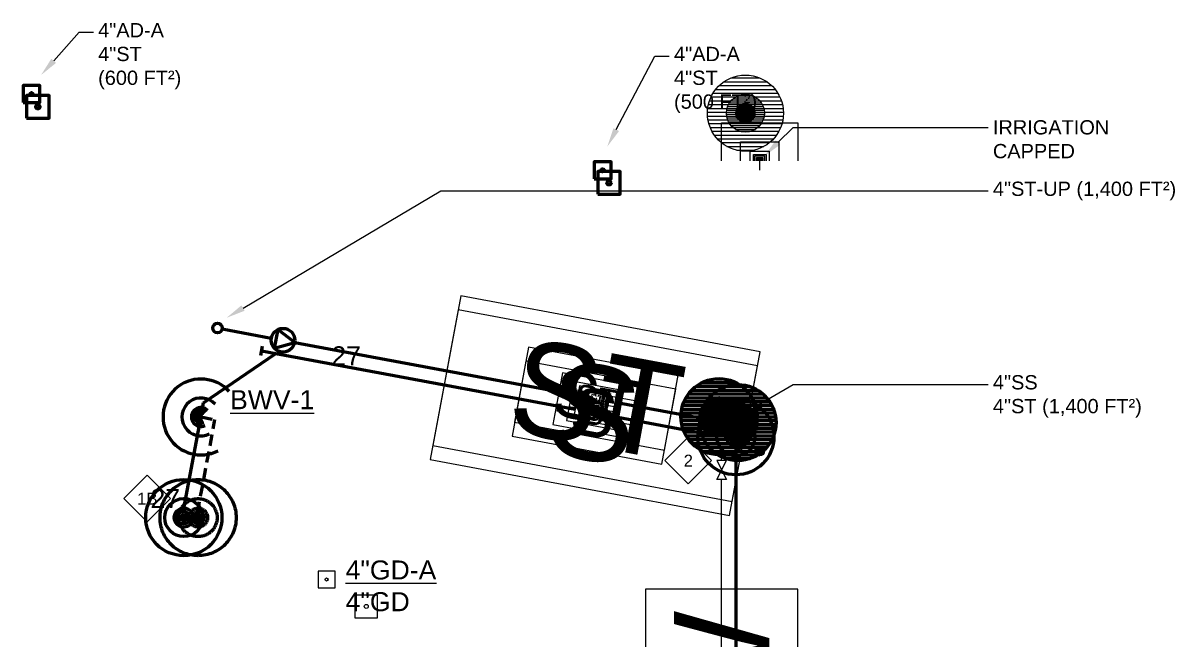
# Model space of a CAD drawing. Extents: x -14283 to 5366, y 666 to 2661.
# Drawn here: x 3232 to 3958, y 1525 to 1914 of the extents above; entities that cross this region are included whole.
import ezdxf
from ezdxf import colors
from ezdxf.entities.mleader import LeaderData, LeaderLine
from ezdxf.enums import TextEntityAlignment as Align
from ezdxf.math import Vec2, Vec3

# ---------------------------------------------------------------- set-up
doc = ezdxf.new("R2010")
doc.units = 0
doc.header["$LTSCALE"] = 36
doc.header["$MEASUREMENT"] = 0
doc.linetypes.add('VENT', pattern=[0.3, 0.2, -0.1])
for name, color, linetype in [('G-ANNO-TEXT', 70, 'Continuous'), ('G-ANNO-TEXT @ 96', 70, 'Continuous'), ('P-GD-N', 3, 'Continuous'), ('P-GD-N @ 128', 3, 'Continuous'), ('P-GD-N @ 96', 3, 'Continuous'), ('P-NDCW-N', 4, 'Continuous'), ('P-NDCW-N @ 1 (1)', 4, 'Continuous'), ('P-NDCW-N @ 1 (2)', 4, 'Continuous'), ('P-NDCW-N @ 12', 4, 'Continuous'), ('P-NDCW-N @ 128', 4, 'Continuous'), ('P-NDCW-N @ 16', 4, 'Continuous'), ('P-NDCW-N @ 192', 4, 'Continuous'), ('P-NDCW-N @ 2', 4, 'Continuous'), ('P-NDCW-N @ 24', 4, 'Continuous'), ('P-NDCW-N @ 384', 4, 'Continuous'), ('P-NDCW-N @ 4', 4, 'Continuous'), ('P-NDCW-N @ 48', 4, 'Continuous'), ('P-NDCW-N @ 64', 4, 'Continuous'), ('P-NDCW-N @ 768', 4, 'Continuous'), ('P-NDCW-N @ 8', 4, 'Continuous'), ('P-NDCW-N @ 96', 4, 'Continuous')]:
    doc.layers.add(name, color=color, linetype=linetype)
doc.layers.add('P-SAN-DFU', color=7, linetype='Continuous', plot=False)
for name, color, linetype, lineweight in [('P-SAN-N', 6, 'Continuous', 60), ('P-SAN-N @ 1 (1)', 6, 'Continuous', 60), ('P-SAN-N @ 1 (2)', 6, 'Continuous', 60), ('P-SAN-N @ 12', 6, 'Continuous', 60), ('P-SAN-N @ 128', 6, 'Continuous', 60), ('P-SAN-N @ 16', 6, 'Continuous', 60), ('P-SAN-N @ 192', 6, 'Continuous', 60), ('P-SAN-N @ 2', 6, 'Continuous', 60), ('P-SAN-N @ 24', 6, 'Continuous', 60), ('P-SAN-N @ 384', 6, 'Continuous', 60), ('P-SAN-N @ 4', 6, 'Continuous', 60), ('P-SAN-N @ 48', 6, 'Continuous', 60), ('P-SAN-N @ 64', 6, 'Continuous', 60), ('P-SAN-N @ 768', 6, 'Continuous', 60), ('P-SAN-N @ 8', 6, 'Continuous', 60), ('P-SAN-N @ 96', 6, 'Continuous', 60), ('P-SANV-N', 5, 'VENT', 60), ('P-SANV-N @ 1 (1)', 5, 'VENT', 60), ('P-SANV-N @ 1 (2)', 5, 'VENT', 60), ('P-SANV-N @ 12', 5, 'VENT', 60), ('P-SANV-N @ 128', 5, 'VENT', 60), ('P-SANV-N @ 16', 5, 'VENT', 60), ('P-SANV-N @ 192', 5, 'VENT', 60), ('P-SANV-N @ 2', 5, 'VENT', 60), ('P-SANV-N @ 24', 5, 'VENT', 60), ('P-SANV-N @ 384', 5, 'VENT', 60), ('P-SANV-N @ 4', 5, 'VENT', 60), ('P-SANV-N @ 48', 5, 'VENT', 60), ('P-SANV-N @ 64', 5, 'VENT', 60), ('P-SANV-N @ 768', 5, 'VENT', 60), ('P-SANV-N @ 8', 5, 'VENT', 60), ('P-SANV-N @ 96', 5, 'VENT', 60), ('P-STRM-N', 2, 'Continuous', 60), ('P-STRM-N @ 1 (1)', 2, 'Continuous', 60), ('P-STRM-N @ 1 (2)', 2, 'Continuous', 60), ('P-STRM-N @ 12', 2, 'Continuous', 60), ('P-STRM-N @ 128', 2, 'Continuous', 60), ('P-STRM-N @ 16', 2, 'Continuous', 60), ('P-STRM-N @ 192', 2, 'Continuous', 60), ('P-STRM-N @ 2', 2, 'Continuous', 60), ('P-STRM-N @ 24', 2, 'Continuous', 60), ('P-STRM-N @ 384', 2, 'Continuous', 60), ('P-STRM-N @ 4', 2, 'Continuous', 60), ('P-STRM-N @ 48', 2, 'Continuous', 60), ('P-STRM-N @ 64', 2, 'Continuous', 60), ('P-STRM-N @ 768', 2, 'Continuous', 60), ('P-STRM-N @ 8', 2, 'Continuous', 60), ('P-STRM-N @ 96', 2, 'Continuous', 60)]:
    doc.layers.add(name, color=color, linetype=linetype, lineweight=lineweight)
doc.styles.add('Arial', font='arial.ttf')

# ---------------------------------------------------------------- blocks, each defined once
blk = doc.blocks.new('DIAMOND TAG')
blk.add_lwpolyline([(0, -0.1533), (0.1533, 0), (0, 0.1533), (-0.1533, 0)], close=True)
at = {"style": 'Arial'}
blk.add_attdef('XXX', text='', height=0.0781, dxfattribs=at).set_placement((0, 0), align=Align.MIDDLE)
blk = doc.blocks.new('*U23')
blk.add_circle((0, 0), 0.03125)
blk = doc.blocks.new('*U62')
at = {"layer": 'P-SAN-N @ 1 (1)'}
blk.add_blockref('*U23', (3333, 1602), dxfattribs=at)
at = {"layer": 'P-SAN-N @ 1 (2)'}
blk.add_blockref('*U23', (3333, 1602), dxfattribs=at)
at = {"layer": 'P-SAN-N @ 12', "xscale": 12, "yscale": 12, "zscale": 12}
blk.add_blockref('*U23', (3333, 1602), dxfattribs=at)
at = {"layer": 'P-SAN-N @ 128', "xscale": 128, "yscale": 128, "zscale": 128}
blk.add_blockref('*U23', (3333, 1602), dxfattribs=at)
at = {"layer": 'P-SAN-N @ 16', "xscale": 16, "yscale": 16, "zscale": 16}
blk.add_blockref('*U23', (3333, 1602), dxfattribs=at)
at = {"layer": 'P-SAN-N @ 192', "xscale": 192, "yscale": 192, "zscale": 192}
blk.add_blockref('*U23', (3333, 1602), dxfattribs=at)
at = {"layer": 'P-SAN-N @ 2', "xscale": 2, "yscale": 2, "zscale": 2}
blk.add_blockref('*U23', (3333, 1602), dxfattribs=at)
at = {"layer": 'P-SAN-N @ 24', "xscale": 24, "yscale": 24, "zscale": 24}
blk.add_blockref('*U23', (3333, 1602), dxfattribs=at)
at = {"layer": 'P-SAN-N @ 384', "xscale": 384, "yscale": 384, "zscale": 384}
blk.add_blockref('*U23', (3333, 1602), dxfattribs=at)
at = {"layer": 'P-SAN-N @ 4', "xscale": 4, "yscale": 4, "zscale": 4}
blk.add_blockref('*U23', (3333, 1602), dxfattribs=at)
at = {"layer": 'P-SAN-N @ 48', "xscale": 48, "yscale": 48, "zscale": 48}
blk.add_blockref('*U23', (3333, 1602), dxfattribs=at)
at = {"layer": 'P-SAN-N @ 64', "xscale": 64, "yscale": 64, "zscale": 64}
blk.add_blockref('*U23', (3333, 1602), dxfattribs=at)
at = {"layer": 'P-SAN-N @ 768', "xscale": 768, "yscale": 768, "zscale": 768}
blk.add_blockref('*U23', (3333, 1602), dxfattribs=at)
at = {"layer": 'P-SAN-N @ 8', "xscale": 8, "yscale": 8, "zscale": 8}
blk.add_blockref('*U23', (3333, 1602), dxfattribs=at)
at = {"layer": 'P-SAN-N @ 96', "xscale": 96, "yscale": 96, "zscale": 96}
blk.add_blockref('*U23', (3332.25, 1603.56), dxfattribs=at)
blk = doc.blocks.new('*U63')
at = {"layer": 'P-SANV-N @ 1 (1)'}
blk.add_blockref('*U23', (3342, 1602), dxfattribs=at)
at = {"layer": 'P-SANV-N @ 1 (2)'}
blk.add_blockref('*U23', (3342, 1602), dxfattribs=at)
at = {"layer": 'P-SANV-N @ 12', "xscale": 12, "yscale": 12, "zscale": 12}
blk.add_blockref('*U23', (3342, 1602), dxfattribs=at)
at = {"layer": 'P-SANV-N @ 128', "xscale": 128, "yscale": 128, "zscale": 128}
blk.add_blockref('*U23', (3342, 1602), dxfattribs=at)
at = {"layer": 'P-SANV-N @ 16', "xscale": 16, "yscale": 16, "zscale": 16}
blk.add_blockref('*U23', (3342, 1602), dxfattribs=at)
at = {"layer": 'P-SANV-N @ 192', "xscale": 192, "yscale": 192, "zscale": 192}
blk.add_blockref('*U23', (3342, 1602), dxfattribs=at)
at = {"layer": 'P-SANV-N @ 2', "xscale": 2, "yscale": 2, "zscale": 2}
blk.add_blockref('*U23', (3342, 1602), dxfattribs=at)
at = {"layer": 'P-SANV-N @ 24', "xscale": 24, "yscale": 24, "zscale": 24}
blk.add_blockref('*U23', (3342, 1602), dxfattribs=at)
at = {"layer": 'P-SANV-N @ 384', "xscale": 384, "yscale": 384, "zscale": 384}
blk.add_blockref('*U23', (3342, 1602), dxfattribs=at)
at = {"layer": 'P-SANV-N @ 4', "xscale": 4, "yscale": 4, "zscale": 4}
blk.add_blockref('*U23', (3342, 1602), dxfattribs=at)
at = {"layer": 'P-SANV-N @ 48', "xscale": 48, "yscale": 48, "zscale": 48}
blk.add_blockref('*U23', (3342, 1602), dxfattribs=at)
at = {"layer": 'P-SANV-N @ 64', "xscale": 64, "yscale": 64, "zscale": 64}
blk.add_blockref('*U23', (3342, 1602), dxfattribs=at)
at = {"layer": 'P-SANV-N @ 768', "xscale": 768, "yscale": 768, "zscale": 768}
blk.add_blockref('*U23', (3342, 1602), dxfattribs=at)
at = {"layer": 'P-SANV-N @ 8', "xscale": 8, "yscale": 8, "zscale": 8}
blk.add_blockref('*U23', (3342, 1602), dxfattribs=at)
at = {"layer": 'P-SANV-N @ 96', "xscale": 96, "yscale": 96, "zscale": 96}
blk.add_blockref('*U23', (3341.1, 1601.91), dxfattribs=at)
blk = doc.blocks.new('*U31')
at = {"linetype": 'Continuous'}
blk.add_lwpolyline([(-0.0556, -0.0556), (0.0556, -0.0556), (0.0556, 0.0556), (-0.0556, 0.0556)], close=True, dxfattribs=at)
at = {"color": 7, "linetype": 'Continuous'}
blk.add_circle((0, 0), 0.01, dxfattribs=at)
blk = doc.blocks.new('*U91')
at = {"layer": 'P-GD-N @ 128', "xscale": 128, "yscale": 128, "zscale": 128}
blk.add_blockref('*U31', (3448, 1546), dxfattribs=at)
at = {"layer": 'P-GD-N @ 96', "xscale": 96, "yscale": 96, "zscale": 96}
blk.add_blockref('*U31', (3423, 1563), dxfattribs=at)
blk = doc.blocks.new('*U46')
blk.add_lwpolyline([(0, -0.03125), (-0.03125, -0.03125), (-0.03125, 0.03125), (0, 0.03125)])
blk = doc.blocks.new('*U129')
at = {"layer": 'P-NDCW-N @ 1 (1)', "rotation": 270.0000000000001}
blk.add_blockref('*U46', (3696, 1827), dxfattribs=at)
at = {"layer": 'P-NDCW-N @ 1 (2)', "rotation": 270.0000000000001}
blk.add_blockref('*U46', (3696, 1827), dxfattribs=at)
at = {"layer": 'P-NDCW-N @ 12', "xscale": 12, "yscale": 12, "zscale": 12, "rotation": 270.0000000000001}
blk.add_blockref('*U46', (3696, 1827), dxfattribs=at)
at = {"layer": 'P-NDCW-N @ 128', "xscale": 128, "yscale": 128, "zscale": 128, "rotation": 270.0000000000001}
blk.add_blockref('*U46', (3696, 1827), dxfattribs=at)
at = {"layer": 'P-NDCW-N @ 16', "xscale": 16, "yscale": 16, "zscale": 16, "rotation": 270.0000000000001}
blk.add_blockref('*U46', (3696, 1827), dxfattribs=at)
at = {"layer": 'P-NDCW-N @ 192', "xscale": 192, "yscale": 192, "zscale": 192, "rotation": 270.0000000000001}
blk.add_blockref('*U46', (3696, 1827), dxfattribs=at)
at = {"layer": 'P-NDCW-N @ 2', "xscale": 2, "yscale": 2, "zscale": 2, "rotation": 270.0000000000001}
blk.add_blockref('*U46', (3696, 1827), dxfattribs=at)
at = {"layer": 'P-NDCW-N @ 24', "xscale": 24, "yscale": 24, "zscale": 24, "rotation": 270.0000000000001}
blk.add_blockref('*U46', (3696, 1827), dxfattribs=at)
at = {"layer": 'P-NDCW-N @ 384', "xscale": 384, "yscale": 384, "zscale": 384, "rotation": 270.0000000000001}
blk.add_blockref('*U46', (3696, 1827), dxfattribs=at)
at = {"layer": 'P-NDCW-N @ 4', "xscale": 4, "yscale": 4, "zscale": 4, "rotation": 270.0000000000001}
blk.add_blockref('*U46', (3696, 1827), dxfattribs=at)
at = {"layer": 'P-NDCW-N @ 48', "xscale": 48, "yscale": 48, "zscale": 48, "rotation": 270}
blk.add_blockref('*U46', (3696, 1827), dxfattribs=at)
at = {"layer": 'P-NDCW-N @ 64', "xscale": 64, "yscale": 64, "zscale": 64, "rotation": 270.0000000000001}
blk.add_blockref('*U46', (3696, 1827), dxfattribs=at)
at = {"layer": 'P-NDCW-N @ 768', "xscale": 768, "yscale": 768, "zscale": 768, "rotation": 270.0000000000001}
blk.add_blockref('*U46', (3696, 1827), dxfattribs=at)
at = {"layer": 'P-NDCW-N @ 8', "xscale": 8, "yscale": 8, "zscale": 8, "rotation": 270.0000000000001}
blk.add_blockref('*U46', (3696, 1827), dxfattribs=at)
at = {"layer": 'P-NDCW-N @ 96', "xscale": 96, "yscale": 96, "zscale": 96, "rotation": 270.0000000000001}
blk.add_blockref('*U46', (3696, 1827), dxfattribs=at)
blk = doc.blocks.new('PLMB BALL VALVES')
at = {"linetype": 'Continuous'}
blk.add_lwpolyline([(-0.0625, -0.03125), (-0.0625, 0.03125), (0.0625, -0.03125), (0.0625, 0.03125), (-0.0625, -0.03125)], dxfattribs=at)
blk = doc.blocks.new('*U41')
at = {"layer": 'DEFPOINTS'}
blk.add_lwpolyline([(-0.1875, -0.0625), (0.1875, -0.0625), (0.1875, 0.0625), (-0.1875, 0.0625)], close=True, dxfattribs=at)
at = {"style": 'Arial'}
blk.add_text('NDCW', height=0.078125, dxfattribs=at).set_placement((0, 0), align=Align.MIDDLE)
blk = doc.blocks.new('*U130')
at = {"layer": 'P-NDCW-N @ 1 (1)', "linetype": 'ByBlock', "lineweight": -2, "rotation": 90.00000000000006}
blk.add_blockref('*U41', (3672, 1413), dxfattribs=at)
at = {"layer": 'P-NDCW-N @ 1 (2)', "linetype": 'ByBlock', "lineweight": -2, "rotation": 90.00000000000006}
blk.add_blockref('*U41', (3672, 1413), dxfattribs=at)
at = {"layer": 'P-NDCW-N @ 128', "linetype": 'ByBlock', "lineweight": -2, "xscale": 128, "yscale": 128, "zscale": 128, "rotation": 90.00000000000006}
blk.add_blockref('*U41', (3672, 1413), dxfattribs=at)
at = {"layer": 'P-NDCW-N @ 192', "linetype": 'ByBlock', "lineweight": -2, "xscale": 192, "yscale": 192, "zscale": 192, "rotation": 90.00000000000006}
blk.add_blockref('*U41', (3672, 1413), dxfattribs=at)
at = {"layer": 'P-NDCW-N @ 384', "linetype": 'ByBlock', "lineweight": -2, "xscale": 384, "yscale": 384, "zscale": 384, "rotation": 90.00000000000006}
blk.add_blockref('*U41', (3672, 1413), dxfattribs=at)
at = {"layer": 'P-NDCW-N @ 48', "linetype": 'ByBlock', "lineweight": -2, "xscale": 48, "yscale": 48, "zscale": 48, "rotation": 90}
blk.add_blockref('*U41', (3672, 1413), dxfattribs=at)
at = {"layer": 'P-NDCW-N @ 64', "linetype": 'ByBlock', "lineweight": -2, "xscale": 64, "yscale": 64, "zscale": 64, "rotation": 90.00000000000006}
blk.add_blockref('*U41', (3672, 1413), dxfattribs=at)
at = {"layer": 'P-NDCW-N @ 768', "linetype": 'ByBlock', "lineweight": -2, "xscale": 768, "yscale": 768, "zscale": 768, "rotation": 90.00000000000006}
blk.add_blockref('*U41', (3672, 1413), dxfattribs=at)
at = {"layer": 'P-NDCW-N @ 96', "linetype": 'ByBlock', "lineweight": -2, "xscale": 96, "yscale": 96, "zscale": 96, "rotation": 90.00000000000006}
blk.add_blockref('*U41', (3672, 1413), dxfattribs=at)
blk = doc.blocks.new('*U179')
at = {"layer": 'P-STRM-N @ 1 (1)'}
blk.add_blockref('*U23', (3681, 1653), dxfattribs=at)
at = {"layer": 'P-STRM-N @ 1 (2)'}
blk.add_blockref('*U23', (3681, 1653), dxfattribs=at)
at = {"layer": 'P-STRM-N @ 12', "xscale": 12, "yscale": 12, "zscale": 12}
blk.add_blockref('*U23', (3681, 1653), dxfattribs=at)
at = {"layer": 'P-STRM-N @ 128', "xscale": 128, "yscale": 128, "zscale": 128}
blk.add_blockref('*U23', (3681, 1653), dxfattribs=at)
at = {"layer": 'P-STRM-N @ 16', "xscale": 16, "yscale": 16, "zscale": 16}
blk.add_blockref('*U23', (3681, 1653), dxfattribs=at)
at = {"layer": 'P-STRM-N @ 192', "xscale": 192, "yscale": 192, "zscale": 192}
blk.add_blockref('*U23', (3681, 1653), dxfattribs=at)
at = {"layer": 'P-STRM-N @ 2', "xscale": 2, "yscale": 2, "zscale": 2}
blk.add_blockref('*U23', (3681, 1653), dxfattribs=at)
at = {"layer": 'P-STRM-N @ 24', "xscale": 24, "yscale": 24, "zscale": 24}
blk.add_blockref('*U23', (3681, 1653), dxfattribs=at)
at = {"layer": 'P-STRM-N @ 384', "xscale": 384, "yscale": 384, "zscale": 384}
blk.add_blockref('*U23', (3681, 1653), dxfattribs=at)
at = {"layer": 'P-STRM-N @ 4', "xscale": 4, "yscale": 4, "zscale": 4}
blk.add_blockref('*U23', (3681, 1653), dxfattribs=at)
at = {"layer": 'P-STRM-N @ 48', "xscale": 48, "yscale": 48, "zscale": 48}
blk.add_blockref('*U23', (3681, 1653), dxfattribs=at)
at = {"layer": 'P-STRM-N @ 64', "xscale": 64, "yscale": 64, "zscale": 64}
blk.add_blockref('*U23', (3681, 1653), dxfattribs=at)
at = {"layer": 'P-STRM-N @ 768', "xscale": 768, "yscale": 768, "zscale": 768}
blk.add_blockref('*U23', (3681, 1653), dxfattribs=at)
at = {"layer": 'P-STRM-N @ 8', "xscale": 8, "yscale": 8, "zscale": 8}
blk.add_blockref('*U23', (3681, 1653), dxfattribs=at)
at = {"layer": 'P-STRM-N @ 96', "xscale": 96, "yscale": 96, "zscale": 96}
blk.add_blockref('*U23', (3681, 1653), dxfattribs=at)
blk = doc.blocks.new('*U28')
h = blk.add_hatch()
h.set_pattern_fill('ANSI31', color=256, scale=0.025, angle=135)
edge = h.paths.add_edge_path()
edge.add_arc((0, 0), 0.03125, 0, 360)
blk.add_circle((0, 0), 0.03125)
blk = doc.blocks.new('*U183')
at = {"layer": 'P-NDCW-N @ 1 (1)'}
blk.add_blockref('*U28', (3687, 1857), dxfattribs=at)
at = {"layer": 'P-NDCW-N @ 1 (2)'}
blk.add_blockref('*U28', (3687, 1857), dxfattribs=at)
at = {"layer": 'P-NDCW-N @ 12', "xscale": 12, "yscale": 12, "zscale": 12}
blk.add_blockref('*U28', (3687, 1857), dxfattribs=at)
at = {"layer": 'P-NDCW-N @ 128', "xscale": 128, "yscale": 128, "zscale": 128}
blk.add_blockref('*U28', (3687, 1857), dxfattribs=at)
at = {"layer": 'P-NDCW-N @ 16', "xscale": 16, "yscale": 16, "zscale": 16}
blk.add_blockref('*U28', (3687, 1857), dxfattribs=at)
at = {"layer": 'P-NDCW-N @ 192', "xscale": 192, "yscale": 192, "zscale": 192}
blk.add_blockref('*U28', (3687, 1857), dxfattribs=at)
at = {"layer": 'P-NDCW-N @ 2', "xscale": 2, "yscale": 2, "zscale": 2}
blk.add_blockref('*U28', (3687, 1857), dxfattribs=at)
at = {"layer": 'P-NDCW-N @ 24', "xscale": 24, "yscale": 24, "zscale": 24}
blk.add_blockref('*U28', (3687, 1857), dxfattribs=at)
at = {"layer": 'P-NDCW-N @ 384', "xscale": 384, "yscale": 384, "zscale": 384}
blk.add_blockref('*U28', (3687, 1857), dxfattribs=at)
at = {"layer": 'P-NDCW-N @ 4', "xscale": 4, "yscale": 4, "zscale": 4}
blk.add_blockref('*U28', (3687, 1857), dxfattribs=at)
at = {"layer": 'P-NDCW-N @ 48', "xscale": 48, "yscale": 48, "zscale": 48}
blk.add_blockref('*U28', (3687, 1857), dxfattribs=at)
at = {"layer": 'P-NDCW-N @ 64', "xscale": 64, "yscale": 64, "zscale": 64}
blk.add_blockref('*U28', (3687, 1857), dxfattribs=at)
at = {"layer": 'P-NDCW-N @ 768', "xscale": 768, "yscale": 768, "zscale": 768}
blk.add_blockref('*U28', (3687, 1857), dxfattribs=at)
at = {"layer": 'P-NDCW-N @ 8', "xscale": 8, "yscale": 8, "zscale": 8}
blk.add_blockref('*U28', (3687, 1857), dxfattribs=at)
at = {"layer": 'P-NDCW-N @ 96', "xscale": 96, "yscale": 96, "zscale": 96}
blk.add_blockref('*U28', (3696, 1644), dxfattribs=at)
blk = doc.blocks.new('*U191')
at = {"layer": 'P-STRM-N @ 128', "xscale": 128, "yscale": 128, "zscale": 128}
blk.add_blockref('*U31', (3601, 1813), dxfattribs=at)
at = {"layer": 'P-STRM-N @ 96', "xscale": 96, "yscale": 96, "zscale": 96}
blk.add_blockref('*U31', (3597, 1821), dxfattribs=at)
blk = doc.blocks.new('*U202')
at = {"layer": 'P-SAN-N @ 1 (1)'}
blk.add_blockref('*U28', (3682.29, 1661.94), dxfattribs=at)
at = {"layer": 'P-SAN-N @ 1 (2)'}
blk.add_blockref('*U28', (3682.29, 1661.94), dxfattribs=at)
at = {"layer": 'P-SAN-N @ 12', "xscale": 12, "yscale": 12, "zscale": 12}
blk.add_blockref('*U28', (3682.29, 1661.94), dxfattribs=at)
at = {"layer": 'P-SAN-N @ 128', "xscale": 128, "yscale": 128, "zscale": 128}
blk.add_blockref('*U28', (3682.29, 1661.94), dxfattribs=at)
at = {"layer": 'P-SAN-N @ 16', "xscale": 16, "yscale": 16, "zscale": 16}
blk.add_blockref('*U28', (3682.29, 1661.94), dxfattribs=at)
at = {"layer": 'P-SAN-N @ 192', "xscale": 192, "yscale": 192, "zscale": 192}
blk.add_blockref('*U28', (3682.29, 1661.94), dxfattribs=at)
at = {"layer": 'P-SAN-N @ 2', "xscale": 2, "yscale": 2, "zscale": 2}
blk.add_blockref('*U28', (3682.29, 1661.94), dxfattribs=at)
at = {"layer": 'P-SAN-N @ 24', "xscale": 24, "yscale": 24, "zscale": 24}
blk.add_blockref('*U28', (3682.29, 1661.94), dxfattribs=at)
at = {"layer": 'P-SAN-N @ 384', "xscale": 384, "yscale": 384, "zscale": 384}
blk.add_blockref('*U28', (3682.29, 1661.94), dxfattribs=at)
at = {"layer": 'P-SAN-N @ 4', "xscale": 4, "yscale": 4, "zscale": 4}
blk.add_blockref('*U28', (3682.29, 1661.94), dxfattribs=at)
at = {"layer": 'P-SAN-N @ 48', "xscale": 48, "yscale": 48, "zscale": 48}
blk.add_blockref('*U28', (3682.29, 1661.94), dxfattribs=at)
at = {"layer": 'P-SAN-N @ 64', "xscale": 64, "yscale": 64, "zscale": 64}
blk.add_blockref('*U28', (3682.29, 1661.94), dxfattribs=at)
at = {"layer": 'P-SAN-N @ 768', "xscale": 768, "yscale": 768, "zscale": 768}
blk.add_blockref('*U28', (3682.29, 1661.94), dxfattribs=at)
at = {"layer": 'P-SAN-N @ 8', "xscale": 8, "yscale": 8, "zscale": 8}
blk.add_blockref('*U28', (3682.29, 1661.94), dxfattribs=at)
at = {"layer": 'P-SAN-N @ 96', "xscale": 96, "yscale": 96, "zscale": 96}
blk.add_blockref('*U28', (3678.65, 1661.06), dxfattribs=at)
blk = doc.blocks.new('*U207')
at = {"layer": 'P-STRM-N @ 128', "xscale": 128, "yscale": 128, "zscale": 128}
blk.add_blockref('*U31', (3241, 1861), dxfattribs=at)
at = {"layer": 'P-STRM-N @ 96', "xscale": 96, "yscale": 96, "zscale": 96}
blk.add_blockref('*U31', (3237, 1869), dxfattribs=at)
blk = doc.blocks.new('*U216')
at = {"layer": 'P-STRM-N @ 1 (1)'}
blk.add_blockref('*U28', (3670.35, 1665.66), dxfattribs=at)
at = {"layer": 'P-STRM-N @ 1 (2)'}
blk.add_blockref('*U28', (3670.35, 1665.66), dxfattribs=at)
at = {"layer": 'P-STRM-N @ 12', "xscale": 12, "yscale": 12, "zscale": 12}
blk.add_blockref('*U28', (3670.35, 1665.66), dxfattribs=at)
at = {"layer": 'P-STRM-N @ 128', "xscale": 128, "yscale": 128, "zscale": 128}
blk.add_blockref('*U28', (3670.35, 1665.66), dxfattribs=at)
at = {"layer": 'P-STRM-N @ 16', "xscale": 16, "yscale": 16, "zscale": 16}
blk.add_blockref('*U28', (3670.35, 1665.66), dxfattribs=at)
at = {"layer": 'P-STRM-N @ 192', "xscale": 192, "yscale": 192, "zscale": 192}
blk.add_blockref('*U28', (3670.35, 1665.66), dxfattribs=at)
at = {"layer": 'P-STRM-N @ 2', "xscale": 2, "yscale": 2, "zscale": 2}
blk.add_blockref('*U28', (3670.35, 1665.66), dxfattribs=at)
at = {"layer": 'P-STRM-N @ 24', "xscale": 24, "yscale": 24, "zscale": 24}
blk.add_blockref('*U28', (3670.35, 1665.66), dxfattribs=at)
at = {"layer": 'P-STRM-N @ 384', "xscale": 384, "yscale": 384, "zscale": 384}
blk.add_blockref('*U28', (3670.35, 1665.66), dxfattribs=at)
at = {"layer": 'P-STRM-N @ 4', "xscale": 4, "yscale": 4, "zscale": 4}
blk.add_blockref('*U28', (3670.35, 1665.66), dxfattribs=at)
at = {"layer": 'P-STRM-N @ 48', "xscale": 48, "yscale": 48, "zscale": 48}
blk.add_blockref('*U28', (3670.35, 1665.66), dxfattribs=at)
at = {"layer": 'P-STRM-N @ 64', "xscale": 64, "yscale": 64, "zscale": 64}
blk.add_blockref('*U28', (3670.35, 1665.66), dxfattribs=at)
at = {"layer": 'P-STRM-N @ 768', "xscale": 768, "yscale": 768, "zscale": 768}
blk.add_blockref('*U28', (3670.35, 1665.66), dxfattribs=at)
at = {"layer": 'P-STRM-N @ 8', "xscale": 8, "yscale": 8, "zscale": 8}
blk.add_blockref('*U28', (3670.35, 1665.66), dxfattribs=at)
at = {"layer": 'P-STRM-N @ 96', "xscale": 96, "yscale": 96, "zscale": 96}
blk.add_blockref('*U28', (3669.8, 1662.71), dxfattribs=at)
blk = doc.blocks.new('Pipe-Plan')
for p, q in [((-0.09375, -0.03125), (-0.09375, 0.03125)), ((-0.09375, 0), (0, 0))]:
    blk.add_line(p, q)
blk = doc.blocks.new('*U30')
at = {"linetype": 'Continuous'}
blk.add_arc((0, 0), 0.03112, 232.56697, 127.43303, dxfattribs=at)
blk = doc.blocks.new('*U217')
at = {"layer": 'P-SAN-N @ 1 (1)', "rotation": 169.441666666665}
blk.add_blockref('*U30', (3343.79, 1665.49), dxfattribs=at)
at = {"layer": 'P-SAN-N @ 1 (2)', "rotation": 169.441666666665}
blk.add_blockref('*U30', (3343.79, 1665.49), dxfattribs=at)
at = {"layer": 'P-SAN-N @ 12', "xscale": 12, "yscale": 12, "zscale": 12, "rotation": 169.441666666665}
blk.add_blockref('*U30', (3343.79, 1665.49), dxfattribs=at)
at = {"layer": 'P-SAN-N @ 128', "xscale": 128, "yscale": 128, "zscale": 128, "rotation": 169.441666666665}
blk.add_blockref('*U30', (3343.79, 1665.49), dxfattribs=at)
at = {"layer": 'P-SAN-N @ 16', "xscale": 16, "yscale": 16, "zscale": 16, "rotation": 169.441666666665}
blk.add_blockref('*U30', (3343.79, 1665.49), dxfattribs=at)
at = {"layer": 'P-SAN-N @ 192', "xscale": 192, "yscale": 192, "zscale": 192, "rotation": 169.441666666665}
blk.add_blockref('*U30', (3343.79, 1665.49), dxfattribs=at)
at = {"layer": 'P-SAN-N @ 2', "xscale": 2, "yscale": 2, "zscale": 2, "rotation": 169.441666666665}
blk.add_blockref('*U30', (3343.79, 1665.49), dxfattribs=at)
at = {"layer": 'P-SAN-N @ 24', "xscale": 24, "yscale": 24, "zscale": 24, "rotation": 169.441666666665}
blk.add_blockref('*U30', (3343.79, 1665.49), dxfattribs=at)
at = {"layer": 'P-SAN-N @ 384', "xscale": 384, "yscale": 384, "zscale": 384, "rotation": 169.441666666665}
blk.add_blockref('*U30', (3343.79, 1665.49), dxfattribs=at)
at = {"layer": 'P-SAN-N @ 4', "xscale": 4, "yscale": 4, "zscale": 4, "rotation": 169.441666666665}
blk.add_blockref('*U30', (3343.79, 1665.49), dxfattribs=at)
at = {"layer": 'P-SAN-N @ 48', "xscale": 48, "yscale": 48, "zscale": 48, "rotation": 169.441666666665}
blk.add_blockref('*U30', (3343.79, 1665.49), dxfattribs=at)
at = {"layer": 'P-SAN-N @ 64', "xscale": 64, "yscale": 64, "zscale": 64, "rotation": 169.441666666665}
blk.add_blockref('*U30', (3343.79, 1665.49), dxfattribs=at)
at = {"layer": 'P-SAN-N @ 768', "xscale": 768, "yscale": 768, "zscale": 768, "rotation": 169.441666666665}
blk.add_blockref('*U30', (3343.79, 1665.49), dxfattribs=at)
at = {"layer": 'P-SAN-N @ 8', "xscale": 8, "yscale": 8, "zscale": 8, "rotation": 169.441666666665}
blk.add_blockref('*U30', (3343.79, 1665.49), dxfattribs=at)
at = {"layer": 'P-SAN-N @ 96', "xscale": 96, "yscale": 96, "zscale": 96, "rotation": 169.441666666665}
blk.add_blockref('*U30', (3343.79, 1665.49), dxfattribs=at)
blk = doc.blocks.new('BACKWATER VALVE')
blk.add_lwpolyline([(0.078125, 0), (-0.046875, 0.0625), (-0.046875, -0.0625)], close=True)
blk.add_circle((0, 0), 0.078125)
blk = doc.blocks.new('*U25')
at = {"layer": 'DEFPOINTS'}
blk.add_lwpolyline([(-0.125, -0.0625), (0.125, -0.0625), (0.125, 0.0625), (-0.125, 0.0625)], close=True, dxfattribs=at)
at = {"style": 'Arial'}
blk.add_text('ST', height=0.078125, dxfattribs=at).set_placement((0, 0), align=Align.MIDDLE)
blk = doc.blocks.new('*U218')
at = {"layer": 'P-STRM-N @ 1 (1)', "linetype": 'ByBlock', "lineweight": -2, "rotation": 349.4416666666671}
blk.add_blockref('*U25', (3593.12, 1677), dxfattribs=at)
at = {"layer": 'P-STRM-N @ 1 (2)', "linetype": 'ByBlock', "lineweight": -2, "rotation": 349.4416666666671}
blk.add_blockref('*U25', (3593.12, 1677), dxfattribs=at)
at = {"layer": 'P-STRM-N @ 128', "linetype": 'ByBlock', "lineweight": -2, "xscale": 128, "yscale": 128, "zscale": 128, "rotation": 349.4416666666671}
blk.add_blockref('*U25', (3593.12, 1677), dxfattribs=at)
at = {"layer": 'P-STRM-N @ 192', "linetype": 'ByBlock', "lineweight": -2, "xscale": 192, "yscale": 192, "zscale": 192, "rotation": 349.4416666666671}
blk.add_blockref('*U25', (3593.12, 1677), dxfattribs=at)
at = {"layer": 'P-STRM-N @ 384', "linetype": 'ByBlock', "lineweight": -2, "xscale": 384, "yscale": 384, "zscale": 384, "rotation": 349.4416666666671}
blk.add_blockref('*U25', (3593.12, 1677), dxfattribs=at)
at = {"layer": 'P-STRM-N @ 48', "linetype": 'ByBlock', "lineweight": -2, "xscale": 48, "yscale": 48, "zscale": 48, "rotation": 349.4416666666671}
blk.add_blockref('*U25', (3593.12, 1677), dxfattribs=at)
at = {"layer": 'P-STRM-N @ 64', "linetype": 'ByBlock', "lineweight": -2, "xscale": 64, "yscale": 64, "zscale": 64, "rotation": 349.4416666666671}
blk.add_blockref('*U25', (3593.12, 1677), dxfattribs=at)
at = {"layer": 'P-STRM-N @ 768', "linetype": 'ByBlock', "lineweight": -2, "xscale": 768, "yscale": 768, "zscale": 768, "rotation": 349.4416666666671}
blk.add_blockref('*U25', (3593.12, 1677), dxfattribs=at)
at = {"layer": 'P-STRM-N @ 96', "linetype": 'ByBlock', "lineweight": -2, "xscale": 96, "yscale": 96, "zscale": 96, "rotation": 349.4416666666671}
blk.add_blockref('*U25', (3593.12, 1677), dxfattribs=at)
blk = doc.blocks.new('*U27')
at = {"layer": 'DEFPOINTS'}
blk.add_lwpolyline([(-0.125, -0.0625), (0.125, -0.0625), (0.125, 0.0625), (-0.125, 0.0625)], close=True, dxfattribs=at)
at = {"style": 'Arial'}
blk.add_text('S', height=0.07812, dxfattribs=at).set_placement((0, 0), align=Align.MIDDLE)
blk = doc.blocks.new('*U219')
at = {"layer": 'P-SAN-N @ 1 (1)', "linetype": 'ByBlock', "lineweight": -2, "rotation": 349.4416666666671}
blk.add_blockref('*U27', (3591.47, 1668.15), dxfattribs=at)
at = {"layer": 'P-SAN-N @ 1 (2)', "linetype": 'ByBlock', "lineweight": -2, "rotation": 349.4416666666671}
blk.add_blockref('*U27', (3591.47, 1668.15), dxfattribs=at)
at = {"layer": 'P-SAN-N @ 128', "linetype": 'ByBlock', "lineweight": -2, "xscale": 128, "yscale": 128, "zscale": 128, "rotation": 349.4416666666671}
blk.add_blockref('*U27', (3591.47, 1668.15), dxfattribs=at)
at = {"layer": 'P-SAN-N @ 192', "linetype": 'ByBlock', "lineweight": -2, "xscale": 192, "yscale": 192, "zscale": 192, "rotation": 349.441666666667}
blk.add_blockref('*U27', (3591.47, 1668.15), dxfattribs=at)
at = {"layer": 'P-SAN-N @ 384', "linetype": 'ByBlock', "lineweight": -2, "xscale": 384, "yscale": 384, "zscale": 384, "rotation": 349.441666666667}
blk.add_blockref('*U27', (3591.47, 1668.15), dxfattribs=at)
at = {"layer": 'P-SAN-N @ 48', "linetype": 'ByBlock', "lineweight": -2, "xscale": 48, "yscale": 48, "zscale": 48, "rotation": 349.441666666667}
blk.add_blockref('*U27', (3591.47, 1668.15), dxfattribs=at)
at = {"layer": 'P-SAN-N @ 64', "linetype": 'ByBlock', "lineweight": -2, "xscale": 63.99999999999999, "yscale": 63.99999999999999, "zscale": 63.99999999999999, "rotation": 349.4416666666671}
blk.add_blockref('*U27', (3591.47, 1668.15), dxfattribs=at)
at = {"layer": 'P-SAN-N @ 768', "linetype": 'ByBlock', "lineweight": -2, "xscale": 768, "yscale": 768, "zscale": 768, "rotation": 349.441666666667}
blk.add_blockref('*U27', (3591.47, 1668.15), dxfattribs=at)
at = {"layer": 'P-SAN-N @ 96', "linetype": 'ByBlock', "lineweight": -2, "xscale": 96, "yscale": 96, "zscale": 96, "rotation": 349.441666666667}
blk.add_blockref('*U27', (3591.47, 1668.15), dxfattribs=at)

msp = doc.modelspace()

# ---------------------------------------------------------------- linework, layer by layer
at = {"layer": 'P-NDCW-N'}
for p, q in [((3696, 1821), (3696, 1827)), ((3672, 1638), (3672, 1644)), ((3678, 1644), (3672, 1644)), ((3693, 1644), (3684, 1644)), ((3672, 1431), (3672, 1626))]:
    msp.add_line(p, q, dxfattribs=at)
at = {"layer": 'P-SAN-N'}
for p, q in [((3345.44, 1674.34), (3390.93, 1705.53)), ((3390.93, 1705.53), (3579.68, 1670.35)), ((3344.34, 1668.44), (3345.44, 1674.34)), ((3603.27, 1665.96), (3668.15, 1653.86)), ((3332.8, 1606.51), (3343.24, 1662.54)), ((3668.15, 1653.86), (3678.65, 1661.06))]:
    msp.add_line(p, q, dxfattribs=at)
at = {"layer": 'P-SANV-N'}
for p in [(3341.65, 1604.86), (3343.79, 1665.49)]:
    msp.add_line(p, (3352.64, 1663.84), dxfattribs=at)
at = {"layer": 'P-STRM-N'}
for p, q in [((3357.19, 1720.98), (3388.15, 1715.21)), ((3402.9, 1712.46), (3581.33, 1679.2)), ((3604.92, 1674.8), (3669.8, 1662.71)), ((3681, 1650), (3681, 1428))]:
    msp.add_line(p, q, dxfattribs=at)

# ---------------------------------------------------------------- block references
at = {"layer": 'G-ANNO-TEXT @ 96'}
ref = msp.add_blockref('DIAMOND TAG', (3651, 1638), dxfattribs=dict(at, xscale=96, yscale=96, zscale=96, rotation=180))
ref.add_attrib('XXX', '2', dxfattribs={"layer": '0', "height": 7.5, "style": 'Arial'}).set_placement((3651, 1638), align=Align.MIDDLE)
at = {"layer": 'G-ANNO-TEXT @ 96', "xscale": 96, "yscale": 96, "zscale": 96}
msp.add_blockref('DIAMOND TAG', (3310, 1614), dxfattribs=at).add_auto_attribs({'XXX': '1B'})
at = {"layer": 'P-GD-N'}
msp.add_blockref('*U91', (0, 0), dxfattribs=at)
at = {"layer": 'P-NDCW-N'}
for name in ['*U183', '*U129', '*U130']:
    msp.add_blockref(name, (0, 0), dxfattribs=at)
at = {"layer": 'P-NDCW-N @ 96', "xscale": 96, "yscale": 96, "zscale": 96, "rotation": 90}
msp.add_blockref('PLMB BALL VALVES', (3672, 1632), dxfattribs=at)
at = {"layer": 'P-SAN-N'}
for name in ['*U219', '*U217', '*U202', '*U62']:
    msp.add_blockref(name, (0, 0), dxfattribs=at)
at = {"layer": 'P-SAN-N @ 96', "xscale": 96, "yscale": 96, "zscale": 96, "rotation": 349.4416666666671}
msp.add_blockref('Pipe-Plan', (3390.93, 1705.53), dxfattribs=at)
at = {"layer": 'P-SANV-N'}
msp.add_blockref('*U63', (0, 0), dxfattribs=at)
at = {"layer": 'P-STRM-N'}
for name in ['*U207', '*U191', '*U218', '*U216', '*U179']:
    msp.add_blockref(name, (0, 0), dxfattribs=at)
at = {"layer": 'P-STRM-N @ 96', "xscale": 96, "yscale": 96, "zscale": 96}
msp.add_blockref('*U23', (3354.24, 1721.53), dxfattribs=at)
at = {"layer": 'P-STRM-N @ 96', "xscale": 96, "yscale": 96, "zscale": 96, "rotation": 349.4416666666671}
msp.add_blockref('BACKWATER VALVE', (3395.53, 1713.83), dxfattribs=at)

# ---------------------------------------------------------------- texts
at = {"layer": 'G-ANNO-TEXT', "char_height": 12, "width": 24, "attachment_point": 1, "style": 'Arial'}
for s, insert in [('{\\LBWV-1}', (3362.16, 1682.34)), ('{\\L4"GD-A\\P}4"GD', (3435, 1575))]:
    msp.add_mtext(s, dxfattribs=dict(at, insert=insert))
at = {"layer": 'P-SAN-DFU', "insert": (3426, 1710), "char_height": 12, "attachment_point": 1, "style": 'Arial'}
msp.add_mtext_dynamic_manual_height_columns('27', width=68, gutter_width=60, heights=[0], dxfattribs=at)
at = {"layer": 'P-SAN-DFU', "color": 3, "insert": (3312, 1620), "char_height": 12, "attachment_point": 1, "style": 'Arial'}
msp.add_mtext_dynamic_manual_height_columns('27', width=68, gutter_width=60, heights=[0], dxfattribs=at)

# ---------------------------------------------------------------- leaders
at = {"layer": 'G-ANNO-TEXT'}
ml = msp.add_multileader_mtext('Standard', dxfattribs=at)
ml.set_content('4"AD-A\\P4"ST\\P(600 FT²)', color=256, style='Arial')
ml.set_leader_properties(color=256, linetype='ByLayer', lineweight=-1)
ml.build(insert=Vec2(0, 0))
ml.multileader.update_dxf_attribs({"has_dogleg": 0, "dogleg_length": 0.125, "arrow_head_size": 12, "scale": 96})
ctx = ml.context
ctx.base_point, ctx.scale, ctx.char_height, ctx.arrow_head_size, ctx.landing_gap_size, ctx.plane_origin = Vec3(3276, 1908), 96, 9, 12, 3, Vec3(3243, 1881)
notes = []
notes.append((ctx, [(0, (1, 1, 0), (3264, 1908), (1, 0), 12, [(0, [(3243, 1881), (3267, 1908)], 0, [])])]))
ctx.mtext.insert, ctx.mtext.flow_direction = Vec3(3279, 1913.82), 5
ml = msp.add_multileader_mtext('Standard', dxfattribs=at)
ml.set_content('4"AD-A\\P4"ST\\P(500 FT²)', color=256, style='Arial')
ml.set_leader_properties(color=256, linetype='ByLayer', lineweight=-1)
ml.build(insert=Vec2(0, 0))
ml.multileader.update_dxf_attribs({"has_dogleg": 0, "dogleg_length": 0.125, "arrow_head_size": 12, "scale": 96})
ctx = ml.context
ctx.base_point, ctx.scale, ctx.char_height, ctx.arrow_head_size, ctx.landing_gap_size, ctx.plane_origin = Vec3(3639, 1893), 96, 9, 12, 3, Vec3(3606, 1866)
notes.append((ctx, [(0, (1, 1, 0), (3627, 1893), (1, 0), 12, [(0, [(3600, 1836), (3630, 1893)], 0, [])])]))
ctx.mtext.insert, ctx.mtext.flow_direction = Vec3(3642, 1898.82), 5
ml = msp.add_multileader_mtext('Standard', dxfattribs=at)
ml.set_content('IRRIGATION\\PCAPPED', color=256, style='Arial')
ml.set_leader_properties(color=256, linetype='ByLayer', lineweight=-1)
ml.build(insert=Vec2(0, 0))
ml.multileader.update_dxf_attribs({"has_dogleg": 0, "dogleg_length": 0.125, "arrow_head_size": 12, "scale": 96})
ctx = ml.context
ctx.base_point, ctx.scale, ctx.char_height, ctx.arrow_head_size, ctx.landing_gap_size, ctx.plane_origin = Vec3(3840, 1848), 96, 9, 12, 3, Vec3(3699, 1830)
notes.append((ctx, [(0, (1, 1, 0), (3828, 1848), (1, 0), 12, [(0, [(3699, 1830), (3717, 1848)], 0, [])])]))
ctx.mtext.insert, ctx.mtext.flow_direction = Vec3(3843, 1852.58), 5
ml = msp.add_multileader_mtext('Standard', dxfattribs=at)
ml.set_content('4"ST-UP (1,400 FT²)', color=256, style='Arial')
ml.set_leader_properties(color=256, linetype='ByLayer', lineweight=-1)
ml.build(insert=Vec2(0, 0))
ml.multileader.update_dxf_attribs({"has_dogleg": 0, "dogleg_length": 0.125, "arrow_head_size": 12, "scale": 96})
ctx = ml.context
ctx.base_point, ctx.scale, ctx.char_height, ctx.arrow_head_size, ctx.landing_gap_size, ctx.plane_origin = Vec3(3840, 1808), 96, 9, 12, 3, Vec3(3500, 1772)
notes.append((ctx, [(0, (1, 1, 0), (3828, 1808), (1, 0), 12, [(0, [(3360, 1728), (3495, 1808)], 0, [])])]))
ctx.mtext.insert, ctx.mtext.flow_direction = Vec3(3843, 1813.82), 5
ml = msp.add_multileader_mtext('Standard', dxfattribs=at)
ml.set_content('4"SS\\P4"ST (1,400 FT²)', color=256, style='Arial')
ml.set_leader_properties(color=256, linetype='ByLayer', lineweight=-1)
ml.build(insert=Vec2(0, 0))
ml.multileader.update_dxf_attribs({"has_dogleg": 0, "dogleg_length": 0.125, "arrow_head_size": 12, "scale": 96})
ctx = ml.context
ctx.base_point, ctx.scale, ctx.char_height, ctx.arrow_head_size, ctx.landing_gap_size, ctx.plane_origin = Vec3(3840, 1686), 96, 9, 12, 3, Vec3(3423, 1707)
notes.append((ctx, [(0, (1, 1, 0), (3828, 1686), (1, 0), 12, [(0, [(3681, 1665), (3717, 1686)], 0, [])])]))
ctx.mtext.insert, ctx.mtext.flow_direction = Vec3(3843, 1691.82), 5
for ctx, leaders in notes:
    for number, flags, end, landing, length, lines in leaders:
        leader = LeaderData()
        leader.index, (leader.has_last_leader_line, leader.has_dogleg_vector, leader.attachment_direction) = number, flags
        leader.last_leader_point, leader.dogleg_vector, leader.dogleg_length = Vec3(end), Vec3(landing), length
        for number, points, colour, breaks in lines:
            line = LeaderLine()
            line.index, line.vertices, line.color, line.breaks = number, Vec3.list(points), colors.encode_raw_color(colour), breaks
            leader.lines.append(line)
        ctx.leaders.append(leader)

doc.saveas('drawing.dxf')
